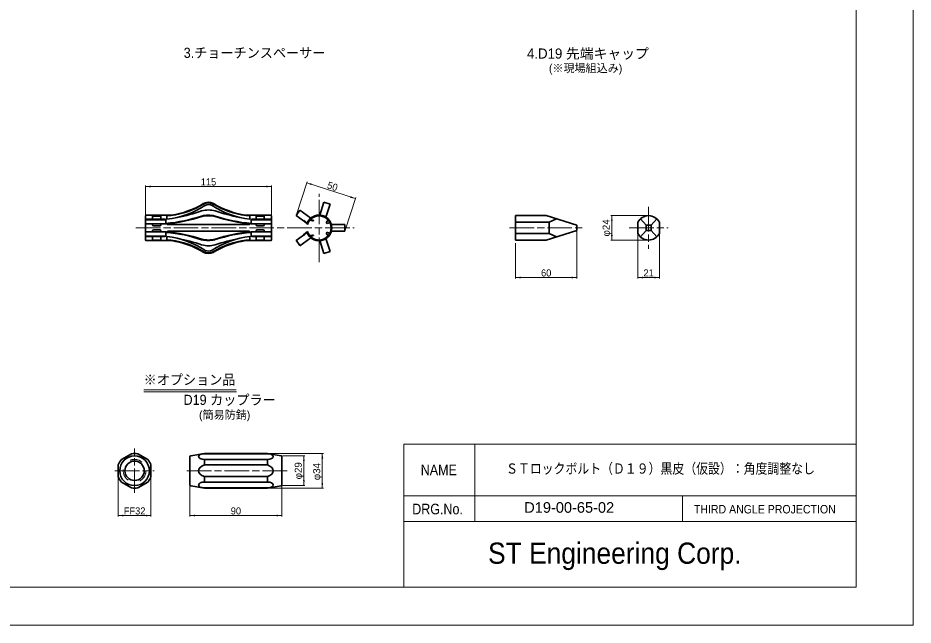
# Model space of a CAD drawing. Units: millimetres at full size, sheet at 1:2; some dimension numbers follow another scale. Extents: x 1921 to 3603, y 1277 to 2465.
# Drawn here: x 2728 to 3603, y 1277 to 1871 of the extents above; entities that cross this region are included whole.
import ezdxf
from ezdxf.enums import TextEntityAlignment as Align

# ---------------------------------------------------------------- set-up
doc = ezdxf.new("R2010")
doc.units = ezdxf.units.MM
doc.header["$LTSCALE"] = 2
doc.header["$PDMODE"] = 32
doc.header["$PDSIZE"] = 1
doc.linetypes.add('CHAIN', pattern=[18.5, 12, -1.5, 3.5, -1.5])
doc.linetypes.add('DASHED_SPACED', pattern=[12, 6, -6])
for name, color, linetype, lineweight in [('1 外形線', 7, 'Continuous', 35), ('3 隠れ線', 2, 'DASHED_SPACED', 13), ('4中心線', 1, 'CHAIN', 15), ('5 想像線', 7, 'Continuous', 13), ('6寸法線', 4, 'Continuous', 13), ('7 枠・タイトル', 7, 'Continuous', 13), ('Defpoints_2', 7, 'Continuous', 13)]:
    doc.layers.add(name, color=color, linetype=linetype, lineweight=lineweight)
doc.styles.add('ＭＳ Ｐゴシック', font='')
doc.styles.get('ＭＳ Ｐゴシック').set_extended_font_data('MS PGothic')

# ---------------------------------------------------------------- blocks, each defined once
blk = doc.blocks.new('filled_arrow')
at = {"color": 0, "linetype": 'Continuous', "lineweight": -2}
blk.add_solid([(7.5, 1.25), (0, 0), (7.5, -1.25)], dxfattribs=at)

msp = doc.modelspace()

# ---------------------------------------------------------------- linework, layer by layer
at = {"layer": '1 外形線'}
for p, q in [((2919.011, 1689.212), (2918.741, 1689.344)), ((2918.957, 1689.794), (2919.272, 1689.639)), ((3027.188, 1690.857), (3023.1, 1678.276)), ((3027.188, 1690.857), (3033.255, 1688.885)), ((2907.652, 1682.478), (2907.966, 1682.592)), ((2911.022, 1687.859), (2910.82, 1687.764)), ((2921.028, 1682.486), (2920.714, 1682.592)), ((3000.061, 1678.1), (3003.811, 1683.261)), ((3003.811, 1683.261), (3014.512, 1675.486)), ((3033.255, 1688.885), (3029.168, 1676.305)), ((2852.755, 1677.346), (2852.755, 1654.346)), ((2877.84, 1678.346), (2853.755, 1678.346)), ((2877.84, 1678.346), (2853.755, 1678.346)), ((2871.755, 1674.346), (2853.755, 1674.346)), ((2871.755, 1673.846), (2853.755, 1673.846)), ((2859.755, 1674.346), (2859.755, 1678.346)), ((2867.755, 1677.346), (2859.755, 1677.346)), ((2867.755, 1674.346), (2867.755, 1678.346)), ((2872.755, 1673.346), (2872.755, 1669.846)), ((2877.84, 1677.846), (2873.755, 1677.846)), ((2873.755, 1677.404), (2873.755, 1677.846)), ((2873.755, 1677.404), (2873.755, 1675.249)), ((2873.755, 1675.249), (2873.755, 1674.235)), ((2907.644, 1677.435), (2907.781, 1677.453)), ((2907.83, 1676.963), (2907.966, 1676.979)), ((2921.017, 1677.353), (2920.529, 1677.453)), ((2920.833, 1676.941), (2920.714, 1676.979)), ((2950.771, 1677.851), (2954.925, 1677.851)), ((2950.84, 1678.346), (2974.925, 1678.346)), ((2954.925, 1677.851), (2954.925, 1674.238)), ((2954.925, 1675.249), (2954.925, 1674.238)), ((2955.925, 1673.346), (2955.925, 1669.846)), ((2956.925, 1674.346), (2974.925, 1674.346)), ((2956.925, 1673.846), (2974.925, 1673.846)), ((2960.925, 1674.346), (2960.925, 1678.346)), ((2960.925, 1677.346), (2968.925, 1677.346)), ((2968.925, 1674.346), (2968.925, 1678.346)), ((2975.925, 1677.346), (2975.925, 1654.346)), ((3000.061, 1678.1), (3007.249, 1672.877)), ((3007.509, 1673.173), (3007.088, 1672.694)), ((3011.057, 1669.219), (3007.088, 1672.694)), ((3010.762, 1670.325), (3007.509, 1673.173)), ((3013.202, 1673.274), (3016.287, 1672.799)), ((3013.696, 1673.844), (3016.313, 1673.44)), ((3031.286, 1673.651), (3029.847, 1671.487)), ((3214.528, 1677.796), (3214.528, 1653.896)), ((3214.528, 1677.796), (3244.528, 1677.796)), ((3244.528, 1677.796), (3274.528, 1668.346)), ((3247.528, 1671.364), (3254.528, 1674.646)), ((3336.605, 1674.646), (3342.19, 1668.346)), ((3347.19, 1668.346), (3352.774, 1674.646)), ((2872.755, 1669.846), (2852.755, 1669.846)), ((2859.755, 1668.846), (2859.755, 1669.846)), ((2866.755, 1667.846), (2860.755, 1667.846)), ((2866.755, 1663.846), (2860.755, 1663.846)), ((2867.755, 1669.846), (2867.755, 1668.846)), ((2914.34, 1668.999), (2874.755, 1668.999)), ((2914.34, 1668.999), (2953.925, 1668.999)), ((2955.925, 1669.846), (2975.925, 1669.846)), ((2960.925, 1669.846), (2960.925, 1668.846)), ((2961.925, 1667.846), (2967.925, 1667.846)), ((2961.925, 1663.846), (2967.925, 1663.846)), ((2968.925, 1668.846), (2968.925, 1669.846)), ((3033.067, 1670.974), (3030.755, 1670.275)), ((3047.703, 1668.999), (3034.476, 1668.999)), ((3047.703, 1668.999), (3047.703, 1662.62)), ((3214.528, 1671.364), (3247.528, 1671.364)), ((3274.528, 1663.346), (3244.528, 1653.896)), ((3247.528, 1671.364), (3247.528, 1660.329)), ((3274.528, 1668.346), (3274.528, 1663.346)), ((3334.09, 1671.364), (3334.09, 1660.329)), ((3342.19, 1663.346), (3336.605, 1657.046)), ((3342.19, 1668.346), (3342.19, 1663.346)), ((3347.19, 1668.346), (3342.19, 1668.346)), ((3347.19, 1663.346), (3342.19, 1663.346)), ((3347.19, 1668.346), (3347.19, 1663.346)), ((3347.19, 1663.346), (3352.774, 1657.046)), ((3355.29, 1671.364), (3355.29, 1660.329)), ((2872.755, 1661.846), (2852.755, 1661.846)), ((2871.755, 1657.846), (2853.755, 1657.846)), ((2871.755, 1657.346), (2853.755, 1657.346)), ((2859.755, 1661.846), (2859.755, 1662.846)), ((2859.755, 1657.346), (2859.755, 1653.346)), ((2867.755, 1662.846), (2867.755, 1661.846)), ((2867.755, 1657.346), (2867.755, 1653.346)), ((2872.755, 1661.846), (2872.764, 1661.951)), ((2872.755, 1661.846), (2872.755, 1658.346)), ((2873.755, 1657.458), (2873.755, 1653.346)), ((2914.34, 1662.62), (2874.755, 1662.62)), ((2907.644, 1654.258), (2907.781, 1654.24)), ((2907.83, 1654.73), (2907.966, 1654.714)), ((2914.34, 1662.62), (2953.925, 1662.62)), ((2921.017, 1654.339), (2920.529, 1654.24)), ((2920.833, 1654.752), (2920.714, 1654.714)), ((2954.925, 1657.454), (2954.925, 1653.346)), ((2955.925, 1661.846), (2955.922, 1661.882)), ((2955.925, 1661.846), (2975.925, 1661.846)), ((2955.925, 1661.846), (2955.925, 1658.346)), ((2956.925, 1657.846), (2974.925, 1657.846)), ((2956.925, 1657.346), (2974.925, 1657.346)), ((2960.925, 1662.846), (2960.925, 1661.846)), ((2960.925, 1657.346), (2960.925, 1653.346)), ((2968.925, 1661.846), (2968.925, 1662.846)), ((2968.925, 1657.346), (2968.925, 1653.346)), ((3000.042, 1653.505), (3007.249, 1658.742)), ((3003.811, 1648.358), (3014.512, 1656.133)), ((3011.057, 1662.4), (3007.089, 1658.925)), ((3007.509, 1658.446), (3007.089, 1658.925)), ((3010.763, 1661.295), (3007.509, 1658.446)), ((3010.762, 1661.294), (3010.762, 1661.294)), ((3013.202, 1658.345), (3016.287, 1658.82)), ((3013.696, 1657.775), (3016.313, 1658.178)), ((3033.255, 1642.734), (3029.168, 1655.314)), ((3031.286, 1657.967), (3029.847, 1660.131)), ((3033.067, 1660.644), (3030.755, 1661.344)), ((3047.703, 1662.62), (3034.476, 1662.62)), ((3214.528, 1660.329), (3247.528, 1660.329)), ((3247.528, 1660.329), (3254.528, 1657.046)), ((2877.84, 1653.346), (2853.755, 1653.346)), ((2867.755, 1653.846), (2859.755, 1653.846)), ((2877.84, 1653.846), (2873.755, 1653.846)), ((2907.652, 1649.215), (2907.966, 1649.101)), ((2920.714, 1649.101), (2921.028, 1649.206)), ((2950.84, 1653.846), (2954.925, 1653.846)), ((2950.84, 1653.346), (2974.925, 1653.346)), ((2960.925, 1653.846), (2968.925, 1653.846)), ((3003.679, 1648.5), (2999.929, 1653.661)), ((3027.188, 1640.762), (3023.1, 1653.343)), ((3214.528, 1653.896), (3244.528, 1653.896)), ((2910.819, 1643.925), (2911.022, 1643.834)), ((2918.741, 1642.349), (2919.011, 1642.48)), ((2918.957, 1641.898), (2919.272, 1642.054)), ((3033.255, 1642.734), (3027.188, 1640.762)), ((2839.008, 1444.936), (2829.162, 1439.252)), ((2855.029, 1439.252), (2845.184, 1444.936)), ((2896.984, 1442.865), (2910.336, 1445.219)), ((2910.336, 1445.219), (2971.98, 1445.219)), ((2971.98, 1444.936), (2910.336, 1444.936)), ((2985.331, 1442.865), (2971.98, 1445.219)), ((2896.158, 1441.88), (2896.158, 1414.558)), ((2971.98, 1439.252), (2910.336, 1439.252)), ((2910.336, 1433.903), (2910.336, 1439.252)), ((2971.98, 1433.903), (2971.98, 1439.252)), ((2986.158, 1441.88), (2986.158, 1414.558)), ((2826.074, 1433.903), (2826.074, 1422.535)), ((2858.117, 1422.535), (2858.117, 1433.903)), ((2971.98, 1433.903), (2910.336, 1433.903)), ((2971.98, 1422.535), (2910.336, 1422.535)), ((2910.336, 1422.535), (2910.336, 1417.186)), ((2971.98, 1422.535), (2971.98, 1417.186)), ((2829.162, 1417.186), (2839.008, 1411.502)), ((2845.184, 1411.502), (2855.029, 1417.186)), ((2896.984, 1413.573), (2910.336, 1411.219)), ((2971.98, 1417.186), (2910.336, 1417.186)), ((2971.98, 1411.502), (2910.336, 1411.502)), ((2910.336, 1411.219), (2971.98, 1411.219)), ((2985.331, 1413.573), (2971.98, 1411.219))]:
    msp.add_line(p, q, dxfattribs=at)
for points in [[(3016.181, 1672.822), (3016.193, 1672.818), (3016.232, 1672.808), (3016.271, 1672.797), (3016.31, 1672.789), (3016.349, 1672.782), (3016.387, 1672.776), (3016.426, 1672.773), (3016.464, 1672.77), (3016.502, 1672.769), (3016.538, 1672.769), (3016.575, 1672.771), (3016.608, 1672.774), (3016.642, 1672.779), (3016.674, 1672.786), (3016.705, 1672.792), (3016.733, 1672.801), (3016.761, 1672.812), (3016.786, 1672.823), (3016.809, 1672.836), (3016.83, 1672.851), (3016.848, 1672.866), (3016.865, 1672.882), (3016.879, 1672.9), (3016.891, 1672.918), (3016.9, 1672.937), (3016.908, 1672.957), (3016.912, 1672.977), (3016.913, 1672.999), (3016.913, 1673.02), (3016.909, 1673.042), (3016.904, 1673.064), (3016.895, 1673.088), (3016.884, 1673.11), (3016.871, 1673.133), (3016.856, 1673.155), (3016.838, 1673.177), (3016.818, 1673.2), (3016.795, 1673.222), (3016.771, 1673.244), (3016.745, 1673.265), (3016.717, 1673.284), (3016.687, 1673.304), (3016.655, 1673.323), (3016.623, 1673.34), (3016.589, 1673.357), (3016.554, 1673.374), (3016.517, 1673.388), (3016.48, 1673.401), (3016.442, 1673.414), (3016.404, 1673.426), (3016.365, 1673.435), (3016.326, 1673.444), (3016.287, 1673.451), (3016.248, 1673.456), (3016.209, 1673.461), (3016.171, 1673.464), (3016.151, 1673.464)], [(3016.151, 1658.155), (3016.164, 1658.155), (3016.202, 1658.158), (3016.241, 1658.161), (3016.279, 1658.167), (3016.318, 1658.173), (3016.357, 1658.182), (3016.396, 1658.191), (3016.435, 1658.202), (3016.473, 1658.215), (3016.51, 1658.228), (3016.546, 1658.242), (3016.582, 1658.258), (3016.616, 1658.275), (3016.649, 1658.293), (3016.681, 1658.311), (3016.711, 1658.331), (3016.74, 1658.35), (3016.766, 1658.371), (3016.791, 1658.393), (3016.813, 1658.414), (3016.834, 1658.436), (3016.852, 1658.46), (3016.869, 1658.482), (3016.882, 1658.505), (3016.894, 1658.527), (3016.903, 1658.549), (3016.908, 1658.573), (3016.912, 1658.595), (3016.913, 1658.616), (3016.912, 1658.638), (3016.908, 1658.658), (3016.901, 1658.678), (3016.894, 1658.698), (3016.882, 1658.716), (3016.868, 1658.733), (3016.852, 1658.75), (3016.834, 1658.766), (3016.813, 1658.78), (3016.789, 1658.793), (3016.765, 1658.805), (3016.739, 1658.815), (3016.71, 1658.824), (3016.68, 1658.832), (3016.649, 1658.839), (3016.615, 1658.844), (3016.581, 1658.848), (3016.545, 1658.85), (3016.508, 1658.85), (3016.472, 1658.849), (3016.433, 1658.848), (3016.395, 1658.844), (3016.356, 1658.839), (3016.317, 1658.831), (3016.278, 1658.823), (3016.239, 1658.814), (3016.201, 1658.803), (3016.181, 1658.797)]]:
    msp.add_lwpolyline(points, dxfattribs=at)
for radius in [14.5, 9.5]:
    msp.add_circle((2842.096, 1428.219), radius, dxfattribs=at)
for centre, radius, start, end in [((2866.697, 1759.27), 81.687, 277.84068, 301.52457), ((2914.34, 1680.187), 10.659, 64.33057, 118.79455), ((2914.34, 1680.187), 10.159, 64.33057, 118.79455), ((2961.983, 1759.27), 81.687, 238.47543, 262.15932), ((2864.048, 1758.363), 84.687, 276.58154, 303.52457), ((2866.697, 1759.27), 82.187, 277.84068, 301.52457), ((2856.298, 1825.494), 151.957, 280.65703, 289.75203), ((2914.34, 1656.74), 26.626, 76.14958, 103.85042), ((2914.34, 1680.955), 7.659, 61.20545, 115.66943), ((2964.633, 1758.367), 84.687, 236.47543, 263.41738), ((2961.983, 1759.27), 82.187, 238.47543, 262.15932), ((2972.382, 1825.503), 151.957, 250.24797, 259.31284), ((2853.755, 1677.346), 1, 90, 180), ((2853.755, 1673.346), 1, 90, 180), ((2853.755, 1672.846), 1, 90, 180), ((2871.755, 1673.346), 1, 0, 90), ((2871.755, 1672.846), 1, 0, 90), ((2859.674, 1821.621), 151.957, 274.93826, 288.40203), ((2859.86, 1821.149), 151.957, 274.87129, 288.40203), ((2914.155, 1651.601), 26.626, 76.14958, 103.85042), ((2914.34, 1651.127), 26.626, 76.14958, 103.85042), ((2968.425, 1821.252), 151.957, 251.74797, 265.28031), ((2968.61, 1821.665), 151.957, 251.74797, 265.21151), ((2956.925, 1673.346), 1, 90, 180), ((2956.925, 1672.846), 1, 90, 180), ((2974.925, 1677.346), 1, 0, 90), ((2974.925, 1673.346), 1, 0, 90), ((2974.925, 1672.846), 1, 0, 90), ((3022.404, 1665.809), 12.486, 201.19866, 158.80134), ((3022.404, 1665.809), 11.848, 196.72392, 163.27677), ((3022.404, 1665.809), 12.486, 210.19109, 149.80891), ((3022.404, 1665.809), 11.848, 205.029, 154.971), ((3344.69, 1665.846), 11.95, 27.49771, 152.50229), ((2860.755, 1668.846), 1, 180, 270), ((2860.755, 1662.846), 1, 90, 180), ((2866.755, 1668.846), 1, 270, 0), ((2866.755, 1662.846), 1, 0, 90), ((2874.755, 1669.999), 1, 189.72537, 270), ((2953.925, 1669.999), 1, 270, 354.10486), ((2961.925, 1668.846), 1, 180, 270), ((2961.925, 1662.846), 1, 90, 180), ((2967.925, 1668.846), 1, 270, 0), ((2967.925, 1662.846), 1, 0, 90), ((3030.502, 1671.032), 0.798, 141.69006, 294.03097), ((2853.755, 1658.846), 1, 180, 270), ((2853.755, 1658.346), 1, 180, 270), ((2853.755, 1654.346), 1, 180, 270), ((2871.755, 1658.846), 1, 270, 0), ((2871.755, 1658.346), 1, 270, 0), ((2859.674, 1510.071), 151.957, 71.59797, 85.06174), ((2859.86, 1510.543), 151.957, 71.59797, 85.12871), ((2864.048, 1573.329), 84.687, 56.47543, 83.41846), ((2874.755, 1661.62), 1, 90, 166.0498), ((2856.298, 1506.198), 151.957, 70.24797, 79.34297), ((2914.155, 1680.092), 26.626, 256.14958, 283.85042), ((2914.34, 1680.566), 26.626, 256.14958, 283.85042), ((2964.633, 1573.325), 84.687, 96.58262, 123.52457), ((2968.425, 1510.44), 151.957, 94.71969, 108.25203), ((2968.61, 1510.027), 151.957, 94.78849, 108.25203), ((2972.382, 1506.19), 151.957, 100.68716, 109.75203), ((2953.925, 1661.62), 1, 10.0985, 90), ((2956.925, 1658.846), 1, 180, 270), ((2956.925, 1658.346), 1, 180, 270), ((2974.925, 1658.846), 1, 270, 0), ((2974.925, 1658.346), 1, 270, 0), ((2974.925, 1654.346), 1, 270, 0), ((3022.404, 1665.809), 12.486, 198.05076, 198.50586), ((3030.502, 1660.587), 0.798, 65.96903, 218.30994), ((3344.69, 1665.846), 11.95, 207.49771, 332.50229), ((2866.697, 1572.422), 81.687, 58.47543, 82.15932), ((2866.697, 1572.422), 82.187, 58.47543, 82.15932), ((2914.34, 1674.953), 26.626, 256.14958, 283.85042), ((2961.983, 1572.422), 82.187, 97.84068, 121.52457), ((2961.983, 1572.422), 81.687, 97.84068, 121.52457), ((2914.34, 1651.505), 10.659, 241.20545, 295.66943), ((2914.34, 1651.505), 10.159, 241.20545, 295.66943), ((2914.34, 1650.737), 7.659, 244.33057, 298.79455), ((2842.096, 1428.219), 17, 79.53466, 100.46534), ((2842.096, 1428.219), 17, 139.53466, 160.46534), ((2842.096, 1428.219), 17, 19.53466, 40.46534), ((2897.158, 1441.88), 1, 100, 180), ((2985.158, 1441.88), 1, 0, 80), ((2842.096, 1428.219), 17, 199.53466, 220.46534), ((2842.096, 1428.219), 17, 319.53466, 340.46534), ((2842.096, 1428.219), 17, 259.53466, 280.46534), ((2897.158, 1414.558), 1, 180, 260), ((2985.158, 1414.558), 1, 280, 0)]:
    msp.add_arc(centre, radius, start, end, dxfattribs=at)
for centre, major_axis, ratio, start_param, end_param in [((2910.336, 1442.094), (-5.684, 0), 0.5, 4.712389, 7.8539816), ((2971.98, 1442.094), (5.684, 0), 0.5, 4.712389, 7.8539816), ((2916.249, 1428.218), (-11.597, 0.003), 0.569761, 5.2475656, 7.3191187), ((2966.066, 1428.218), (11.597, 0.003), 0.569761, 5.2472519, 7.318805), ((2910.336, 1414.344), (-5.684, 0), 0.5, 4.712389, 7.8539816), ((2971.98, 1414.344), (5.684, 0), 0.5, 4.712389, 7.8539816)]:
    msp.add_ellipse(centre, major_axis=major_axis, ratio=ratio, start_param=start_param, end_param=end_param, dxfattribs=at)
msp.add_point((2919.011, 1689.212), dxfattribs=at)
at = {"layer": '3 隠れ線'}
msp.add_circle((2842.096, 1428.219), 11.1, dxfattribs=at)
at = {"layer": '4中心線'}
for p, q in [((3022.404, 1632.335), (3022.404, 1699.284)), ((3344.69, 1686.288), (3344.69, 1645.405)), ((2843.389, 1665.846), (3056.892, 1665.846)), ((3208.746, 1665.846), (3281.118, 1665.846)), ((3325.61, 1665.846), (3363.769, 1665.846)), ((2842.096, 1406.533), (2842.096, 1449.905)), ((2822.839, 1428.219), (2861.352, 1428.219)), ((2991.158, 1428.219), (2891.158, 1428.219))]:
    msp.add_line(p, q, dxfattribs=at)
at = {"layer": '5 想像線'}
for p, q in [((3547.6, 2428.03), (3547.6, 1314.476)), ((3547.6, 1314.477), (1976.904, 1314.477))]:
    msp.add_line(p, q, dxfattribs=at)
at = {"layer": '6寸法線'}
for p, q in [((2852.755, 1678.346), (2852.755, 1707.281)), ((2975.925, 1678.346), (2975.925, 1707.281)), ((3000.37, 1679.051), (3010.71, 1710.875)), ((3010.401, 1709.924), (3058.044, 1694.444)), ((2852.755, 1706.281), (2975.925, 1706.281)), ((3048.012, 1663.571), (3058.353, 1695.395)), ((3343.69, 1677.796), (3307.689, 1677.796)), ((3308.689, 1677.796), (3308.689, 1653.896)), ((3274.528, 1662.346), (3274.528, 1616.264)), ((3334.09, 1659.329), (3334.09, 1616.264)), ((3355.29, 1659.66), (3355.29, 1616.264)), ((3214.528, 1650.896), (3214.528, 1616.264)), ((3343.69, 1653.896), (3307.689, 1653.896)), ((3214.528, 1617.264), (3274.528, 1617.264)), ((3334.09, 1617.264), (3355.29, 1617.264)), ((2972.98, 1445.219), (3026.649, 1445.219)), ((3025.649, 1445.219), (3025.649, 1411.219)), ((2987.158, 1442.719), (3008.642, 1442.719)), ((3007.642, 1442.719), (3007.642, 1413.719)), ((2826.117, 1427.219), (2826.117, 1383.442)), ((2858.117, 1427.219), (2858.117, 1383.442)), ((2896.158, 1413.558), (2896.158, 1383.443)), ((2972.98, 1411.219), (3026.649, 1411.219)), ((2986.158, 1413.558), (2986.158, 1383.443)), ((2987.158, 1413.719), (3008.642, 1413.719)), ((2858.117, 1384.442), (2826.117, 1384.442)), ((2896.158, 1384.443), (2986.158, 1384.443))]:
    msp.add_line(p, q, dxfattribs=at)
at = {"layer": '7 枠・タイトル'}
for p, q in [((2851.043, 1507.369), (2941.514, 1507.369)), ((2851.043, 1505.369), (2941.612, 1505.369)), ((3105.283, 1454.172), (3105.283, 1314.477)), ((3105.283, 1454.172), (3547.6, 1454.172)), ((3174.653, 1454.172), (3174.653, 1378.72)), ((3105.283, 1403.871), (3547.6, 1403.871)), ((3377.731, 1403.871), (3377.731, 1378.72)), ((3105.283, 1378.72), (3547.6, 1378.72))]:
    msp.add_line(p, q, dxfattribs=at)
at = {"layer": 'Defpoints_2'}
msp.add_lwpolyline([(1921.252, 1277.253), (3603.252, 1277.253), (3603.252, 2465.253), (1921.252, 2465.253)], close=True, dxfattribs=at)

# ---------------------------------------------------------------- block references
at = {"layer": '6寸法線', "xscale": 0.667, "yscale": 0.667}
for p in [(2852.755, 1706.281), (3214.528, 1617.264), (3334.09, 1617.264), (2826.117, 1384.442), (2896.158, 1384.443)]:
    msp.add_blockref('filled_arrow', p, dxfattribs=at)
for p, rotation in [((2975.925, 1706.281), 180), ((3010.401, 1709.924), 342), ((3058.044, 1694.444), 162), ((3308.689, 1677.796), 270), ((3308.689, 1653.896), 90), ((3274.528, 1617.264), 180), ((3355.29, 1617.264), 180), ((3025.649, 1445.219), 270), ((3007.642, 1442.719), 270), ((3007.642, 1413.719), 90), ((3025.649, 1411.219), 90), ((2858.117, 1384.442), 180), ((2986.158, 1384.443), 180)]:
    msp.add_blockref('filled_arrow', p, dxfattribs=dict(at, rotation=rotation))

# ---------------------------------------------------------------- texts
at = {"layer": '6寸法線', "style": 'ＭＳ Ｐゴシック'}
for s, p in [('115', (2914.34, 1710.781)), ('60', (3244.528, 1621.764)), ('21', (3344.69, 1621.764)), ('FF32', (2842.117, 1388.942)), ('90', (2941.158, 1388.943))]:
    msp.add_text(s, height=6.928, dxfattribs=at).set_placement(p, align=Align.MIDDLE_CENTER)
msp.add_text('50', height=6.928, rotation=342, dxfattribs=at).set_placement((3035.613, 1706.463), align=Align.MIDDLE_CENTER)
at = {"layer": '6寸法線', "style": 'ＭＳ Ｐゴシック', "width": 1.05}
for s, p in [('φ24', (3303.135, 1665.846)), ('φ29', (3002.088, 1428.219)), ('φ34', (3020.095, 1427.417))]:
    msp.add_text(s, height=6.928, rotation=90, dxfattribs=at).set_placement(p, align=Align.MIDDLE_CENTER)
at = {"layer": '7 枠・タイトル', "style": 'ＭＳ Ｐゴシック'}
for s, height, width, p in [('3.チョーチンスペーサー', 9.897, 0.95, (2890.125, 1829.189)), ('※オプション品', 9.897, 0.95, (2850.925, 1509.413)), ('D19 カップラー', 9.897, 0.95, (2889.964, 1489.701)), ('ＳＴロックボルト（Ｄ１９）黒皮（仮設）：角度調整なし', 10.02, 0.85, (3205.264, 1422.393)), ('NAME', 10.37, 0.9, (3121.905, 1420.779)), ('DRG.No.', 10.37, 0.9, (3113.566, 1382.511)), ('D19-00-65-02', 10.37, 1.05, (3223.066, 1384.056)), ('THIRD ANGLE PROJECTION', 8.297, 0.95, (3388.982, 1384)), ('ST Engineering Corp.', 20.74, 0.95, (3187.676, 1331.007))]:
    msp.add_text(s, height=height, dxfattribs=dict(at, width=width)).set_placement(p, align=Align.BOTTOM_LEFT)
for s, height, p in [('4.D19 先端キャップ', 9.897, (3225.731, 1828.451)), ('(※現場組込み)', 7.918, (3247.215, 1815.707)), ('(簡易防錆)', 7.918, (2905.102, 1476.634))]:
    msp.add_text(s, height=height, dxfattribs=at).set_placement(p, align=Align.BOTTOM_LEFT)

doc.saveas('drawing.dxf')
